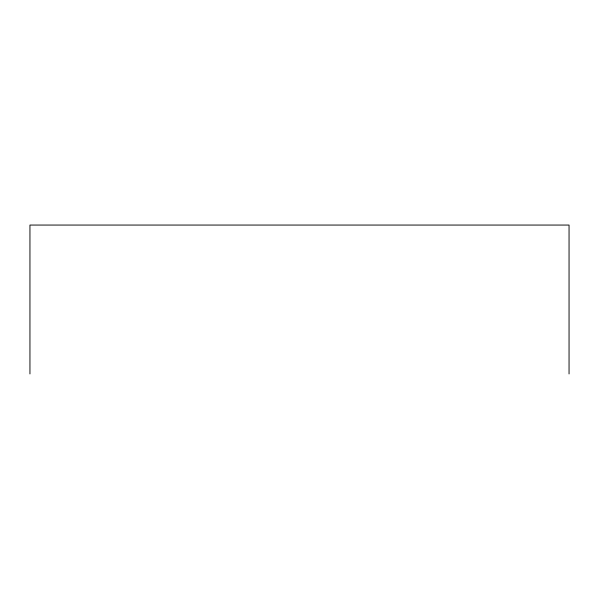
<?xml version="1.0" encoding="UTF-8"?>
<svg xmlns="http://www.w3.org/2000/svg" width="599" height="599" viewBox="0 0 599 599"><rect width="100%" height="100%" fill="white"/><g stroke="black" fill="none" stroke-linecap="round" stroke-linejoin="round"><path stroke-width="0.9" d="M569.05 373.941L569.05 225.059L29.95 225.059L29.95 373.941"/></g></svg>
